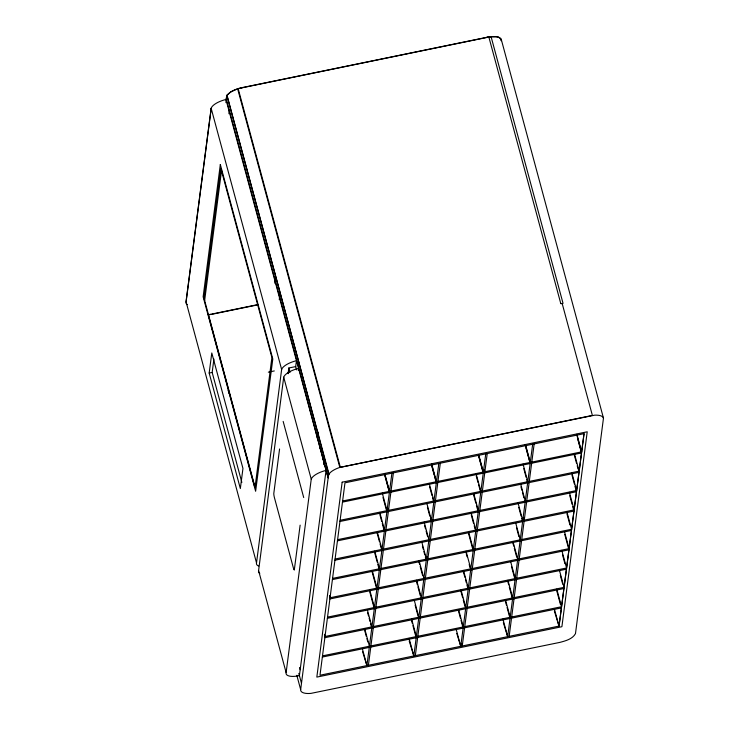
<?xml version="1.0" encoding="UTF-8"?>
<svg xmlns="http://www.w3.org/2000/svg" width="730" height="730" viewBox="0 0 730 730"><rect width="100%" height="100%" fill="white"/><g stroke="black" fill="none" stroke-linecap="round" stroke-linejoin="round"><path stroke-width="1.09" d="M294.409 569.19L294.327 569.802L300.13 525.135M230.726 91.971L227.003 95.21L225.953 99.481A16.042 6.15 -15.1 0 0 211.143 108.259L186.022 301.682L256.513 562.894A13.669 5.238 -15.1 0 0 258.666 566.033M211.216 108.533L186.095 301.955A13.669 5.238 -15.1 0 0 187.318 304.647M225.926 102.62L226.847 95.484C230.653 90.675 236.912 88.759 242.67 87.509M204.619 300.742L221.601 170.044M228.91 113.707L229.357 110.321M209.172 373.057L211.791 352.964L242.953 468.441L240.343 488.543L209.172 373.057L212.165 372.446L213.908 359.05M274.809 283.231L275.392 278.741M279.271 299.665L280.001 294.035M256.513 562.894L281.634 369.471L211.143 108.259M286.123 672.604L311.245 479.181A16.042 6.15 -15.1 0 1 326.054 470.403L299.409 675.606A13.669 5.238 -15.1 0 1 286.123 672.604L258.593 570.595L283.714 377.173A16.042 6.15 -15.1 0 1 298.524 368.394L298.269 370.356M288.076 373.651L288.806 368.002L295.687 366.588L296.453 360.693A16.042 6.15 -15.1 0 0 281.634 369.471M288.377 373.596L288.669 371.333M279.572 448.977L273.814 493.316A3.467 0.502 78.4 0 0 274.471 497.823L293.378 567.904A3.44 0.502 78.4 0 0 294.263 569.865M225.953 99.481L328.153 477.967L298.333 365.976L298.826 362.19L227.003 95.21M317.258 438.128L317.541 435.929L317.842 437.808M317.76 434.204L318.052 432.014M323.728 464.663L323.992 462.565M486.582 37.358L491.062 36.619L563.04 303.324L560.804 303.643L488.826 36.938L495.889 36.628L498.563 37.175L501.291 39.502L603.473 418.126L575.477 633.649C572.466 639.124 565.531 640.867 559.974 642.364L310.953 693.381A15.421 5.913 -15.1 0 1 300.669 689.604L328.646 474.181L298.826 362.19M362.582 651.607L366.907 665.587L391.901 473.168M368.404 665.276L393.388 472.858M409.174 640.885L413.828 655.942L438.821 463.523M415.324 655.631L440.318 463.212M501.282 40.068L501.191 40.761L501.054 38.873L499.758 37.668L497.55 36.856L491.062 36.619L238.144 88.613L230.862 91.871M456.761 633.394L460.749 646.296L485.742 453.877M461.579 643.833L462.245 645.986L487.239 453.567M503.344 622.672L507.669 636.651L532.663 444.223M509.166 636.341L534.159 443.922M554.353 611.037L559.007 626.094L584.064 433.656L344.98 482.813L319.986 675.232L559.08 626.075L584 433.675M226.911 95.447L329.029 474.098L328.463 475.595M603.473 418.126A15.421 5.913 -15.1 0 0 594.749 415.16L339.824 467.419A15.421 5.913 -15.1 0 0 329.029 474.098M212.111 314.256L257.288 304.967M241.411 87.764L487.85 37.102M254.943 487.631L208.296 314.776L258.457 304.465M561.178 303.607L562.173 303.507L592.377 415.406M268.321 372.172L274.298 370.94M342.616 500.99L581.637 451.852L576.892 434.25M342.47 502.121L581.491 452.974M340.107 520.289L579.136 471.151L574.382 453.558M339.952 521.485L578.981 472.346M337.588 539.662L576.618 490.523L571.873 472.921M337.433 540.848L576.463 491.71M335.079 559.025L574.099 509.887L569.354 492.294M334.924 560.22L573.944 511.082M332.561 578.397L571.59 529.259L566.836 511.657M332.405 579.583L571.435 530.445M329.896 598.956L568.916 549.818M327.533 617.133L566.553 567.995L561.808 550.393M327.378 618.319L566.398 569.181M324.859 637.692L563.889 588.544M322.505 655.868L561.525 606.721L556.78 589.128M322.35 657.055L561.37 607.917M208.296 314.776L211.153 314.384M591.346 415.625L339.824 467.419L237.642 88.804M577.147 436.138L581.262 451.386M577.932 439.779L581.199 451.879M574.227 454.744L576.6 463.55M577.202 465.749L578.087 469.043M572.01 475.212L574.382 484.017M574.975 486.216L576.171 490.615M569.792 495.679L572.165 504.485M572.758 506.684L573.652 509.978M566.982 513.947L569.947 524.952M564.618 532.124L569.072 548.622L330.042 597.76L329.449 595.561M564.764 534.415L568.624 548.714M562.547 554.882L564.92 563.679M525.554 444.807L530.299 462.4M559.591 570.86L564.044 587.358L325.014 636.496L324.421 634.297M525.226 444.515L529.925 461.944M526.002 448.138L528.374 456.934M528.967 459.134L529.861 462.437M560.321 575.349L562.702 584.146M523.045 464.116L527.79 481.709M523.784 468.605L526.157 477.402M526.75 479.601L527.644 482.895M556.625 590.314L560.485 604.613M520.527 483.479L525.281 501.072M554.554 609.596L559.007 626.094M520.964 486.873L521.859 490.168M522.452 492.367L523.939 497.869M523.665 517.935L524.259 520.134M518.017 502.842L522.762 520.444M518.747 507.332L521.129 516.137M521.722 518.337L522.607 521.631M515.8 523.31L520.253 539.808M516.53 527.799L518.902 536.605M512.98 541.578L517.734 559.18M512.825 542.773L513.719 546.067M514.312 548.267L516.685 557.072M510.763 562.045L515.216 578.543M511.502 566.535L514.467 577.539M484.282 469.545L484.875 471.744M478.926 455.556L483.379 472.055M478.597 455.255L482.712 470.503M478.488 455.584L482.639 470.978M507.952 580.313L512.706 597.916M507.797 581.509L508.691 584.803M509.284 587.002L512.25 598.007M476.124 473.761L480.869 491.354M476.27 476.051L478.05 482.649M478.643 484.848L480.422 491.445M505.434 599.686L510.188 617.279M505.58 601.976L506.474 605.27M507.067 607.47L509.44 616.275M473.907 494.228L478.36 510.726M473.451 494.32L475.832 503.116M476.425 505.315L477.612 509.713M502.924 619.049L507.669 636.651M471.096 512.496L475.841 530.089M471.233 514.787L473.606 523.583M474.199 525.783L475.093 529.077M468.87 532.955L473.323 549.453M468.423 533.046L473.168 550.648M466.059 551.223L470.814 568.825M466.205 553.513L467.09 556.817M469.171 564.518L470.065 567.812M463.842 571.69L468.295 588.188M463.094 570.687L464.873 577.284M465.466 579.483L466.361 582.786M466.954 584.986L468.14 589.384M431.713 464.098L436.458 481.7M431.676 464.901L436.084 481.234M431.859 466.324L434.231 475.13M434.825 477.329L436.312 482.822M461.031 589.959L465.776 607.561M460.876 591.154L462.656 597.751M463.249 599.951L465.028 606.548M429.204 483.406L433.948 500.999M429.641 486.791L432.014 495.597M432.607 497.796L433.501 501.09M458.814 610.426L463.267 626.924M458.659 611.621L460.438 618.219M461.031 620.418L463.112 628.119M426.986 503.873L431.439 520.371M427.424 507.259L429.797 516.064M430.39 518.264L431.284 521.558M461.652 643.787L462.245 645.986M456.004 628.694L460.749 646.296M424.176 522.142L428.921 539.735M424.614 525.527L425.499 528.83M426.092 531.029L427.579 536.523M427.305 556.598L427.899 558.797M421.657 541.505L426.402 559.107M422.396 545.994L423.281 549.298M423.874 551.497L424.769 554.791M425.362 556.99L426.247 560.293M419.139 560.877L423.893 578.47M418.691 560.959L419.577 564.263M420.17 566.462L422.551 575.258M416.629 580.24L421.374 597.833M416.474 581.427L417.359 584.73M417.952 586.929L420.325 595.726M384.792 473.743L389.537 491.345M385.048 475.632L389.455 491.965M384.938 475.969L389.09 491.372M414.403 600.708L418.856 617.206M415.142 605.197L418.107 616.193M387.931 508.144L388.524 510.343M382.283 493.051L387.028 510.644M383.013 497.541L386.279 509.64M411.592 618.976L416.346 636.569M411.437 620.162L412.331 623.466M412.924 625.665L415.89 636.66M379.764 512.414L384.518 530.017M379.91 514.705L381.69 521.311M382.283 523.51L384.062 530.108M409.083 638.339L413.828 655.942M377.547 532.882L382 549.38M377.091 532.973L379.472 541.769M380.065 543.978L381.252 548.376M374.736 551.15L379.481 568.752M374.873 553.44L377.255 562.237M377.848 564.445L379.034 568.843M372.519 571.617L376.972 588.115M372.063 571.709L376.817 589.311M238.144 88.613L340.326 467.227M369.699 589.886L374.454 607.488M369.845 592.176L373.705 606.475M367.482 610.353L371.935 626.851M367.628 612.643L368.513 615.947M369.115 618.146L370 621.44M370.594 623.639L371.78 628.037M320.224 446.605L321.41 451.003M323.189 457.601L324.375 461.999M326.155 468.605L326.748 470.804M226.364 99.243L298.333 365.976M319.767 446.696L320.954 451.094M322.742 457.692L323.928 462.09M325.708 468.696L326.301 470.896M295.687 366.588L296.572 369.882M364.671 628.621L369.426 646.214M364.516 629.808L366.296 636.414M366.889 638.613L367.783 641.907M288.806 368.002L290.002 372.4M362.454 649.089L366.907 665.587M283.714 377.173L311.245 479.181M283.158 421.392L303.716 497.559M228.152 390.231L229.047 393.525M299.574 667.512L300.167 669.711M298.816 673.407L301.481 683.307M296.818 675.341L300.669 689.604M212.165 372.446L241.849 482.43M259.816 573.305A13.669 5.274 -15.3 0 1 258.593 570.595M220.323 164.533L203.141 296.8L255.628 491.263L272.801 358.996L220.323 164.533M220.898 168.548L204.044 298.296L255.044 487.257L271.898 357.517L220.898 168.548M342.151 482.174L316.829 677.102L561.899 626.714L587.221 431.795L342.151 482.174"/></g></svg>
